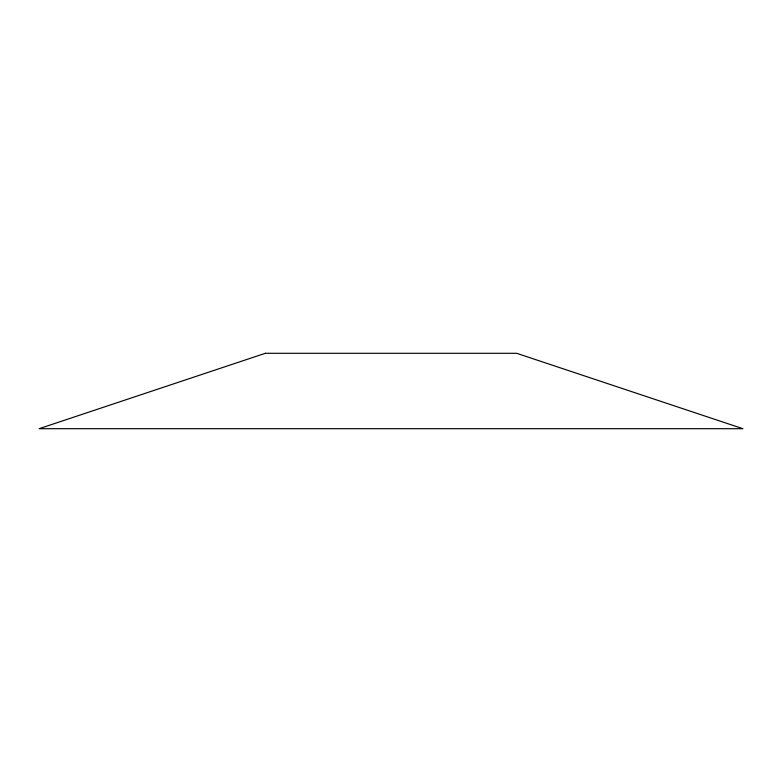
<?xml version="1.0" encoding="UTF-8"?>
<svg xmlns="http://www.w3.org/2000/svg" width="782" height="782" viewBox="0 0 782 782"><rect width="100%" height="100%" fill="white"/><g stroke="black" fill="none" stroke-linecap="round" stroke-linejoin="round"><path stroke-width="1.17" d="M265.323 353.298L39.1 428.702L742.9 428.702L516.677 353.298L265.323 353.298"/></g></svg>
